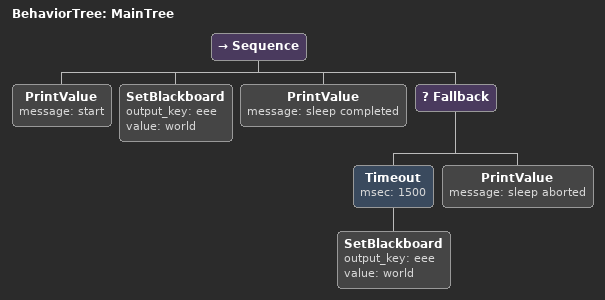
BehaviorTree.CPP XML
<root BTCPP_format="4">
     <BehaviorTree ID="MainTree">
        <Sequence>
            <PrintValue message="start"/>
            <SetBlackboard output_key="eee" value="world"/>
            <PrintValue message="sleep completed"/>
            <Fallback>
                <Timeout msec="1500">
                   <SetBlackboard output_key="eee" value="world"/>
                </Timeout>
                <PrintValue message="sleep aborted"/>
            </Fallback>
        </Sequence>
     </BehaviorTree>
 </root>
